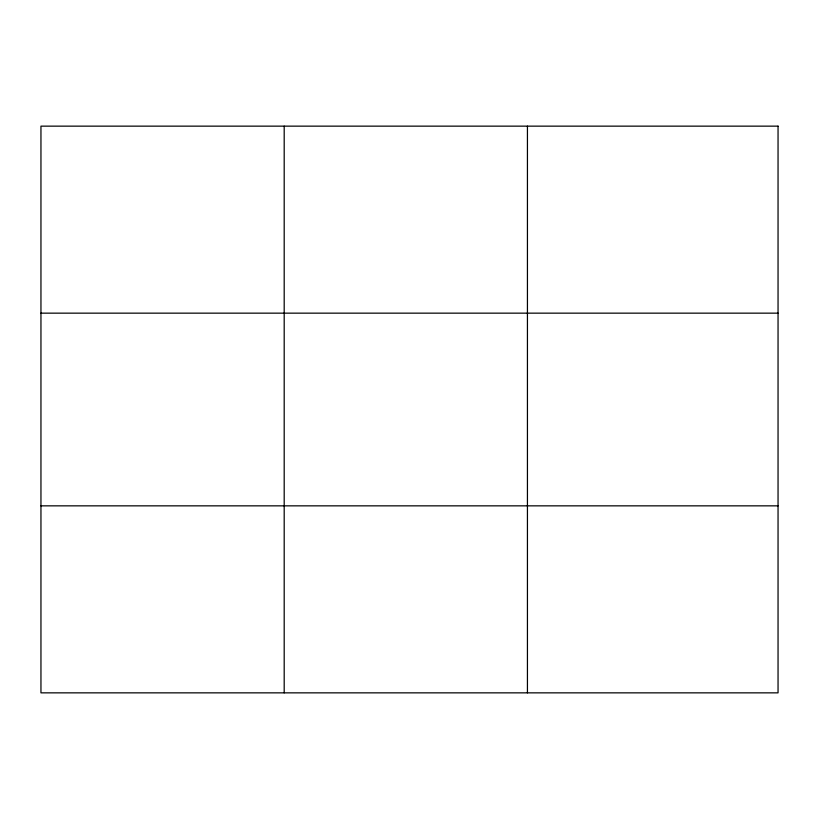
<?xml version="1.0" encoding="UTF-8"?>
<svg xmlns="http://www.w3.org/2000/svg" width="819" height="819" viewBox="0 0 819 819"><rect width="100%" height="100%" fill="white"/><g stroke="black" fill="none" stroke-linecap="round" stroke-linejoin="round"><path stroke-width="1.23" d="M284.193 126.146L284.193 692.854M527.436 126.146L527.436 692.854M40.95 313.155L778.05 313.155M40.95 505.845L778.05 505.845M778.05 126.146L778.05 692.854L40.95 692.854L40.95 126.146L778.05 126.146"/></g></svg>
